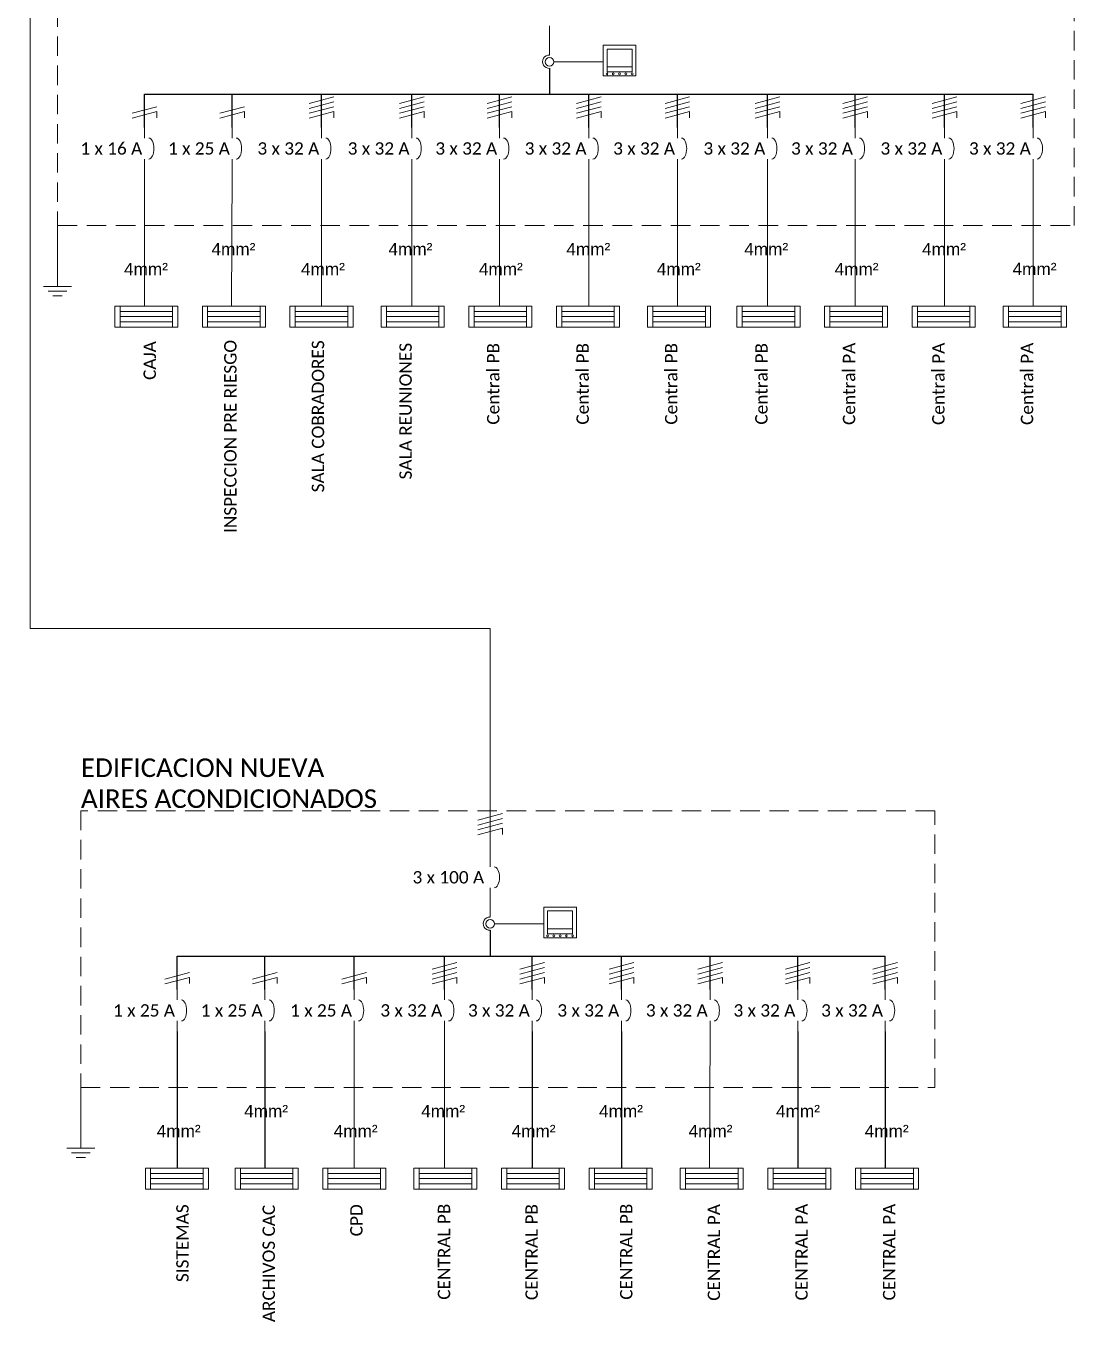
# Model space of a CAD drawing. Header units: inches. Extents: x 53 to 841, y 55 to 416.
# Drawn here: x 341.6 to 476.2, y 71.3 to 237.8 of the extents above; entities that cross this region are included whole.
import ezdxf

# ---------------------------------------------------------------- set-up
doc = ezdxf.new("R2010")
doc.units = ezdxf.units.IN
doc.header["$MEASUREMENT"] = 0
doc.linetypes.add('DASHED', pattern=[0.75, 0.5, -0.25])
for name, color, linetype in [('CONDUIT', 3, 'Continuous'), ('CONECTOR', 7, 'Continuous'), ('ELECTRICIDAD', 7, 'Continuous'), ('HVAC', 7, 'Continuous')]:
    doc.layers.add(name, color=color, linetype=linetype)
doc.styles.get("Standard").update_dxf_attribs({"font": 'arial.ttf'})

msp = doc.modelspace()

# ---------------------------------------------------------------- linework, layer by layer
at = {"lineweight": 13}
for p, q in [((409.42, 233.16), (415.75, 233.16)), ((378.03, 227.82), (381.18, 228.66)), ((389.61, 227.82), (392.77, 228.66)), ((400.86, 227.82), (404.02, 228.66)), ((412.34, 227.82), (415.49, 228.66)), ((423.7, 227.82), (426.86, 228.66)), ((435.29, 227.82), (438.44, 228.66)), ((446.54, 227.82), (449.69, 228.66)), ((458.01, 227.82), (461.17, 228.66)), ((469.38, 227.82), (472.53, 228.66)), ((355.3, 226.55), (358.46, 227.39)), ((355.3, 225.91), (358.46, 226.76)), ((358.46, 226.76), (358.46, 225.95)), ((366.55, 226.55), (369.71, 227.39)), ((366.55, 225.91), (369.71, 226.76)), ((369.71, 226.76), (369.71, 225.95)), ((378.03, 227.18), (381.18, 228.03)), ((378.03, 226.55), (381.18, 227.39)), ((378.03, 225.91), (381.18, 226.76)), ((381.18, 226.76), (381.18, 225.95)), ((389.61, 227.18), (392.77, 228.03)), ((389.61, 226.55), (392.77, 227.39)), ((389.61, 225.91), (392.77, 226.76)), ((392.77, 226.76), (392.77, 225.95)), ((400.86, 227.18), (404.02, 228.03)), ((400.86, 226.55), (404.02, 227.39)), ((400.86, 225.91), (404.02, 226.76)), ((404.02, 226.76), (404.02, 225.95)), ((412.34, 227.18), (415.49, 228.03)), ((412.34, 226.55), (415.49, 227.39)), ((412.34, 225.91), (415.49, 226.76)), ((415.49, 226.76), (415.49, 225.95)), ((423.7, 227.18), (426.86, 228.03)), ((423.7, 226.55), (426.86, 227.39)), ((423.7, 225.91), (426.86, 226.76)), ((426.86, 226.76), (426.86, 225.95)), ((435.29, 227.18), (438.44, 228.03)), ((435.29, 226.55), (438.44, 227.39)), ((435.29, 225.91), (438.44, 226.76)), ((438.44, 226.76), (438.44, 225.95)), ((446.54, 227.18), (449.69, 228.03)), ((446.54, 226.55), (449.69, 227.39)), ((446.54, 225.91), (449.69, 226.76)), ((449.69, 226.76), (449.69, 225.95)), ((458.01, 227.18), (461.17, 228.03)), ((458.01, 226.55), (461.17, 227.39)), ((458.01, 225.91), (461.17, 226.76)), ((461.17, 226.76), (461.17, 225.95)), ((469.38, 227.18), (472.53, 228.03)), ((469.38, 226.55), (472.53, 227.39)), ((469.38, 225.91), (472.53, 226.76)), ((472.53, 226.76), (472.53, 225.95)), ((391.19, 219.32), (391.19, 201.78)), ((402.44, 219.32), (402.44, 201.78)), ((413.92, 219.32), (413.92, 201.78)), ((436.87, 219.32), (436.87, 201.78)), ((448.12, 219.32), (448.12, 201.78)), ((459.59, 219.32), (459.59, 201.78)), ((399.66, 135.78), (402.82, 136.62)), ((399.66, 135.14), (402.82, 135.99)), ((399.66, 134.51), (402.82, 135.36)), ((399.66, 133.88), (402.82, 134.72)), ((402.82, 134.72), (402.82, 133.91)), ((401.79, 122.46), (408.13, 122.46)), ((393.81, 116.63), (396.97, 117.48)), ((393.81, 116), (396.97, 116.84)), ((405.06, 116.63), (408.22, 117.48)), ((405.06, 116), (408.22, 116.84)), ((416.54, 116.63), (419.69, 117.48)), ((416.54, 116), (419.69, 116.84)), ((427.9, 116.63), (431.06, 117.48)), ((427.9, 116), (431.06, 116.84)), ((439.15, 116.63), (442.31, 117.48)), ((439.15, 116), (442.31, 116.84)), ((450.4, 116.63), (453.56, 117.48)), ((450.4, 116), (453.56, 116.84)), ((359.5, 115.36), (362.66, 116.21)), ((359.5, 114.73), (362.66, 115.57)), ((362.66, 115.57), (362.66, 114.77)), ((370.75, 115.36), (373.91, 116.21)), ((370.75, 114.73), (373.91, 115.57)), ((373.91, 115.57), (373.91, 114.77)), ((382.22, 115.36), (385.38, 116.21)), ((382.22, 114.73), (385.38, 115.57)), ((385.38, 115.57), (385.38, 114.77)), ((393.81, 115.36), (396.97, 116.21)), ((393.81, 114.73), (396.97, 115.57)), ((396.97, 115.57), (396.97, 114.77)), ((405.06, 115.36), (408.22, 116.21)), ((405.06, 114.73), (408.22, 115.57)), ((408.22, 115.57), (408.22, 114.77)), ((416.54, 115.36), (419.69, 116.21)), ((416.54, 114.73), (419.69, 115.57)), ((419.69, 115.57), (419.69, 114.77)), ((427.9, 115.36), (431.06, 116.21)), ((427.9, 114.73), (431.06, 115.57)), ((431.06, 115.57), (431.06, 114.77)), ((439.15, 115.36), (442.31, 116.21)), ((439.15, 114.73), (442.31, 115.57)), ((442.31, 115.57), (442.31, 114.77)), ((450.4, 115.36), (453.56, 116.21)), ((450.4, 114.73), (453.56, 115.57)), ((453.56, 115.57), (453.56, 114.77))]:
    msp.add_line(p, q, dxfattribs=at)
for p, q in [((408.87, 232.32), (408.87, 229)), ((356.88, 224.72), (356.88, 229)), ((368.13, 224.72), (368.13, 229)), ((379.6, 224.72), (379.6, 229)), ((391.19, 224.72), (391.19, 229)), ((402.44, 224.72), (402.44, 229)), ((413.92, 224.72), (413.92, 229)), ((425.28, 224.72), (425.28, 229)), ((436.87, 224.72), (436.87, 229)), ((448.12, 224.72), (448.12, 229)), ((459.59, 224.72), (459.59, 229)), ((470.95, 224.72), (470.95, 229)), ((401.24, 121.62), (401.24, 118.3)), ((361.08, 114.02), (361.08, 118.3)), ((372.33, 114.02), (372.33, 118.3)), ((383.8, 114.02), (383.8, 118.3)), ((395.39, 114.02), (395.39, 118.3)), ((406.64, 114.02), (406.64, 118.3)), ((418.12, 114.02), (418.12, 118.3)), ((429.48, 114.02), (429.48, 118.3)), ((440.73, 114.02), (440.73, 118.3)), ((451.98, 114.02), (451.98, 118.3)), ((361.08, 108.62), (361.08, 91.08)), ((372.33, 108.62), (372.33, 91.08)), ((406.64, 108.62), (406.64, 91.08)), ((418.12, 108.62), (418.12, 91.08)), ((440.73, 108.62), (440.73, 91.08)), ((451.98, 108.62), (451.98, 91.08))]:
    msp.add_line(p, q)
at = {"lineweight": 30}
for p, q in [((356.88, 229), (470.95, 229)), ((361.08, 118.3), (451.98, 118.3))]:
    msp.add_line(p, q, dxfattribs=at)
at = {"color": 165, "linetype": 'DASHED', "lineweight": 13, "ltscale": 5}
for points in [[(345.71, 212.12), (476.21, 212.12), (476.21, 247.67), (345.71, 247.67)], [(348.7, 101.42), (458.36, 101.42), (458.36, 136.97), (348.7, 136.97)]]:
    msp.add_lwpolyline(points, close=True, dxfattribs=at)
at = {"lineweight": 13}
for centre in [(408.87, 233.16), (401.24, 122.46)]:
    msp.add_circle(centre, 0.547, dxfattribs=at)
for centre in [(408.83, 233.17), (401.21, 122.47)]:
    msp.add_arc(centre, 0.855, 87.7316, 272.2684, dxfattribs=at)
at = {"layer": 'CONDUIT', "color": 7, "lineweight": 13}
for p, q in [((416.25, 232.51), (419.47, 232.51)), ((408.63, 121.81), (411.84, 121.81))]:
    msp.add_line(p, q, dxfattribs=at)
for points in [[(415.75, 235.3), (419.97, 235.3), (419.97, 231.36), (415.75, 231.36)], [(416.25, 234.8), (419.47, 234.8), (419.47, 231.86), (416.25, 231.86)], [(408.13, 124.6), (412.34, 124.6), (412.34, 120.66), (408.13, 120.66)], [(408.63, 124.1), (411.84, 124.1), (411.84, 121.16), (408.63, 121.16)]]:
    msp.add_lwpolyline(points, close=True, dxfattribs=at)
for centre in [(416.25, 231.61), (417.06, 231.61), (417.86, 231.61), (418.66, 231.61), (419.47, 231.61), (408.63, 120.91), (409.43, 120.91), (410.23, 120.91), (411.03, 120.91), (411.84, 120.91)]:
    msp.add_circle(centre, 0.118, dxfattribs=at)
at = {"layer": 'CONECTOR', "linetype": 'Continuous', "lineweight": 13}
for p, q in [((356.88, 219.32), (356.88, 201.78)), ((368.13, 219.32), (368.04, 201.78)), ((379.6, 219.32), (379.6, 201.78)), ((425.28, 219.32), (425.29, 201.78)), ((470.95, 219.32), (470.96, 201.78)), ((383.8, 108.62), (383.8, 91.08)), ((429.48, 108.62), (429.43, 91.08))]:
    msp.add_line(p, q, dxfattribs=at)
at = {"layer": 'CONECTOR', "color": 140, "linetype": 'Continuous', "lineweight": 13}
msp.add_lwpolyline([(401.24, 131.12), (401.24, 160.38), (342.19, 160.38), (342.19, 285.58), (285.44, 285.58), (285.44, 328.23)], dxfattribs=at)
at = {"layer": 'CONECTOR', "linetype": 'Continuous', "lineweight": 13}
for points in [[(408.87, 234.03), (408.87, 236.42)], [(408.87, 234.03), (408.87, 236.42)], [(408.87, 234.03), (408.87, 236.42)], [(408.87, 234.03), (408.87, 236.42)], [(408.87, 234.03), (408.87, 236.42)], [(408.87, 234.03), (408.87, 236.42)], [(408.87, 234.03), (408.87, 236.42)], [(408.87, 234.03), (408.87, 236.42)], [(408.87, 234.03), (408.87, 236.42)], [(408.87, 234.03), (408.87, 236.42)], [(408.87, 234.03), (408.87, 236.42)], [(408.87, 234.03), (408.87, 236.42)], [(408.87, 234.03), (408.87, 236.42)], [(408.87, 234.03), (408.87, 236.42)], [(408.87, 234.03), (408.87, 236.42)], [(408.87, 234.03), (408.87, 236.42)], [(401.24, 123.33), (401.24, 125.72)], [(401.24, 123.33), (401.24, 125.72)], [(401.24, 123.33), (401.24, 125.72)], [(401.24, 123.33), (401.24, 125.72)], [(401.24, 123.33), (401.24, 125.72)], [(401.24, 123.33), (401.24, 125.72)], [(401.24, 123.33), (401.24, 125.72)], [(401.24, 123.33), (401.24, 125.72)], [(401.24, 123.33), (401.24, 125.72)], [(395.39, 108.62), (395.39, 104.33), (395.39, 104.33), (395.39, 91.08)]]:
    msp.add_lwpolyline(points, dxfattribs=at)
at = {"layer": 'ELECTRICIDAD', "linetype": 'Continuous', "lineweight": 13}
for p, q in [((408.87, 237.77), (408.87, 236.42)), ((356.88, 224.72), (356.88, 223.37)), ((368.13, 224.72), (368.13, 223.37)), ((379.6, 224.72), (379.6, 223.37)), ((391.19, 224.72), (391.19, 223.37)), ((402.44, 224.72), (402.44, 223.37)), ((413.92, 224.72), (413.92, 223.37)), ((425.28, 224.72), (425.28, 223.37)), ((436.87, 224.72), (436.87, 223.37)), ((448.12, 224.72), (448.12, 223.37)), ((459.59, 224.72), (459.59, 223.37)), ((470.95, 224.72), (470.95, 223.37)), ((356.88, 220.67), (356.88, 219.32)), ((368.13, 220.67), (368.13, 219.32)), ((379.6, 220.67), (379.6, 219.32)), ((391.19, 220.67), (391.19, 219.32)), ((402.44, 220.67), (402.44, 219.32)), ((413.92, 220.67), (413.92, 219.32)), ((425.28, 220.67), (425.28, 219.32)), ((436.87, 220.67), (436.87, 219.32)), ((448.12, 220.67), (448.12, 219.32)), ((459.59, 220.67), (459.59, 219.32)), ((470.95, 220.67), (470.95, 219.32)), ((401.24, 131.12), (401.24, 129.77)), ((401.24, 127.07), (401.24, 125.72)), ((361.08, 114.02), (361.08, 112.67)), ((372.33, 114.02), (372.33, 112.67)), ((383.8, 114.02), (383.8, 112.67)), ((395.39, 114.02), (395.39, 112.67)), ((406.64, 114.02), (406.64, 112.67)), ((418.12, 114.02), (418.12, 112.67)), ((429.48, 114.02), (429.48, 112.67)), ((440.73, 114.02), (440.73, 112.67)), ((451.98, 114.02), (451.98, 112.67)), ((361.08, 109.97), (361.08, 108.62)), ((372.33, 109.97), (372.33, 108.62)), ((383.8, 109.97), (383.8, 108.62)), ((395.39, 109.97), (395.39, 108.62)), ((406.64, 109.97), (406.64, 108.62)), ((418.12, 109.97), (418.12, 108.62)), ((429.48, 109.97), (429.48, 108.62)), ((440.73, 109.97), (440.73, 108.62)), ((451.98, 109.97), (451.98, 108.62))]:
    msp.add_line(p, q, dxfattribs=at)
at = {"layer": 'ELECTRICIDAD', "color": 118, "linetype": 'Continuous', "lineweight": 13}
for p, q in [((345.71, 212.12), (345.71, 204.32)), ((343.91, 204.32), (347.51, 204.32)), ((344.51, 203.72), (346.91, 203.72)), ((345.11, 203.12), (346.31, 203.12)), ((348.7, 101.42), (348.7, 93.62)), ((346.9, 93.62), (350.5, 93.62)), ((347.5, 93.02), (349.9, 93.02)), ((348.1, 92.42), (349.3, 92.42))]:
    msp.add_line(p, q, dxfattribs=at)
at = {"layer": 'ELECTRICIDAD', "linetype": 'Continuous', "lineweight": 13}
for centre, start_param, end_param in [((357.41, 222.02), 1.570796, 3.141593), ((368.66, 222.02), 1.570796, 3.141593), ((380.14, 222.02), 1.570796, 3.141593), ((391.73, 222.02), 1.570796, 3.141593), ((402.98, 222.02), 1.570796, 3.141593), ((414.45, 222.02), 1.570796, 3.141593), ((425.81, 222.02), 1.570796, 3.141593), ((437.4, 222.02), 1.570796, 3.141593), ((448.65, 222.02), 1.570796, 3.141593), ((460.13, 222.02), 1.570796, 3.141593), ((471.49, 222.02), 1.570796, 3.141593), ((357.41, 222.02), 0, 1.570796), ((368.66, 222.02), 0, 1.570796), ((380.14, 222.02), 0, 1.570796), ((391.73, 222.02), 0, 1.570796), ((402.98, 222.02), 0, 1.570796), ((414.45, 222.02), 0, 1.570796), ((425.81, 222.02), 0, 1.570796), ((437.4, 222.02), 0, 1.570796), ((448.65, 222.02), 0, 1.570796), ((460.13, 222.02), 0, 1.570796), ((471.49, 222.02), 0, 1.570796), ((401.77, 128.42), 1.570796, 3.141593), ((401.77, 128.42), 0, 1.570796), ((361.61, 111.32), 1.570796, 3.141593), ((372.86, 111.32), 1.570796, 3.141593), ((384.34, 111.32), 1.570796, 3.141593), ((395.92, 111.32), 1.570796, 3.141593), ((407.17, 111.32), 1.570796, 3.141593), ((418.65, 111.32), 1.570796, 3.141593), ((430.01, 111.32), 1.570796, 3.141593), ((441.26, 111.32), 1.570796, 3.141593), ((452.51, 111.32), 1.570796, 3.141593), ((361.61, 111.32), 0, 1.570796), ((372.86, 111.32), 0, 1.570796), ((384.34, 111.32), 0, 1.570796), ((395.92, 111.32), 0, 1.570796), ((407.17, 111.32), 0, 1.570796), ((418.65, 111.32), 0, 1.570796), ((430.01, 111.32), 0, 1.570796), ((441.26, 111.32), 0, 1.570796), ((452.51, 111.32), 0, 1.570796)]:
    msp.add_ellipse(centre, major_axis=(0, -1.35), ratio=0.5, start_param=start_param, end_param=end_param, dxfattribs=at)
at = {"layer": 'HVAC', "color": 7, "linetype": 'Continuous', "lineweight": 13}
for p, q in [((353.73, 201.78), (353.73, 199.08)), ((360.48, 201.78), (360.48, 199.08)), ((364.98, 201.78), (364.98, 199.08)), ((371.73, 201.78), (371.73, 199.08)), ((376.23, 201.78), (376.23, 199.08)), ((382.98, 201.78), (382.98, 199.08)), ((387.93, 201.78), (387.93, 199.08)), ((394.68, 201.78), (394.68, 199.08)), ((399.18, 201.78), (399.18, 199.08)), ((405.93, 201.78), (405.93, 199.08)), ((410.43, 201.78), (410.43, 199.08)), ((417.18, 201.78), (417.18, 199.08)), ((422.13, 201.78), (422.13, 199.08)), ((428.88, 201.78), (428.88, 199.08)), ((433.6, 201.78), (433.6, 199.08)), ((440.35, 201.78), (440.35, 199.08)), ((444.85, 201.78), (444.85, 199.08)), ((451.6, 201.78), (451.6, 199.08)), ((456.1, 201.78), (456.1, 199.08)), ((462.85, 201.78), (462.85, 199.08)), ((467.8, 201.78), (467.8, 199.08)), ((474.55, 201.78), (474.55, 199.08)), ((353.73, 201.1), (360.48, 201.1)), ((353.73, 200.43), (360.48, 200.43)), ((364.98, 201.1), (371.73, 201.1)), ((364.98, 200.43), (371.73, 200.43)), ((376.23, 201.1), (382.98, 201.1)), ((376.23, 200.43), (382.98, 200.43)), ((387.93, 201.1), (394.68, 201.1)), ((387.93, 200.43), (394.68, 200.43)), ((399.18, 201.1), (405.93, 201.1)), ((399.18, 200.43), (405.93, 200.43)), ((410.43, 201.1), (417.18, 201.1)), ((410.43, 200.43), (417.18, 200.43)), ((422.13, 201.1), (428.88, 201.1)), ((422.13, 200.43), (428.88, 200.43)), ((433.6, 201.1), (440.35, 201.1)), ((433.6, 200.43), (440.35, 200.43)), ((444.85, 201.1), (451.6, 201.1)), ((444.85, 200.43), (451.6, 200.43)), ((456.1, 201.1), (462.85, 201.1)), ((456.1, 200.43), (462.85, 200.43)), ((467.8, 201.1), (474.55, 201.1)), ((467.8, 200.43), (474.55, 200.43)), ((353.73, 199.75), (360.48, 199.75)), ((364.98, 199.75), (371.73, 199.75)), ((376.23, 199.75), (382.98, 199.75)), ((387.93, 199.75), (394.68, 199.75)), ((399.18, 199.75), (405.93, 199.75)), ((410.43, 199.75), (417.18, 199.75)), ((422.13, 199.75), (428.88, 199.75)), ((433.6, 199.75), (440.35, 199.75)), ((444.85, 199.75), (451.6, 199.75)), ((456.1, 199.75), (462.85, 199.75)), ((467.8, 199.75), (474.55, 199.75)), ((357.66, 91.08), (357.66, 88.38)), ((357.66, 90.4), (364.41, 90.4)), ((364.41, 91.08), (364.41, 88.38)), ((369.18, 91.08), (369.18, 88.38)), ((369.18, 90.4), (375.93, 90.4)), ((375.93, 91.08), (375.93, 88.38)), ((380.43, 91.08), (380.43, 88.38)), ((380.43, 90.4), (387.18, 90.4)), ((387.18, 91.08), (387.18, 88.38)), ((392.13, 91.08), (392.13, 88.38)), ((392.13, 90.4), (398.88, 90.4)), ((398.88, 91.08), (398.88, 88.38)), ((403.38, 91.08), (403.38, 88.38)), ((403.38, 90.4), (410.13, 90.4)), ((410.13, 91.08), (410.13, 88.38)), ((414.63, 91.08), (414.63, 88.38)), ((414.63, 90.4), (421.38, 90.4)), ((421.38, 91.08), (421.38, 88.38)), ((426.33, 91.08), (426.33, 88.38)), ((426.33, 90.4), (433.08, 90.4)), ((433.08, 91.08), (433.08, 88.38)), ((437.58, 91.08), (437.58, 88.38)), ((437.58, 90.4), (444.33, 90.4)), ((444.33, 91.08), (444.33, 88.38)), ((448.83, 91.08), (448.83, 88.38)), ((448.83, 90.4), (455.58, 90.4)), ((455.58, 91.08), (455.58, 88.38)), ((357.66, 89.73), (364.41, 89.73)), ((357.66, 89.05), (364.41, 89.05)), ((369.18, 89.73), (375.93, 89.73)), ((369.18, 89.05), (375.93, 89.05)), ((380.43, 89.73), (387.18, 89.73)), ((380.43, 89.05), (387.18, 89.05)), ((392.13, 89.73), (398.88, 89.73)), ((392.13, 89.05), (398.88, 89.05)), ((403.38, 89.73), (410.13, 89.73)), ((403.38, 89.05), (410.13, 89.05)), ((414.63, 89.73), (421.38, 89.73)), ((414.63, 89.05), (421.38, 89.05)), ((426.33, 89.73), (433.08, 89.73)), ((426.33, 89.05), (433.08, 89.05)), ((437.58, 89.73), (444.33, 89.73)), ((437.58, 89.05), (444.33, 89.05)), ((448.83, 89.73), (455.58, 89.73)), ((448.83, 89.05), (455.58, 89.05))]:
    msp.add_line(p, q, dxfattribs=at)
for points in [[(353.05, 199.08), (361.15, 199.08), (361.15, 201.78), (353.05, 201.78)], [(364.3, 199.08), (372.4, 199.08), (372.4, 201.78), (364.3, 201.78)], [(375.55, 199.08), (383.65, 199.08), (383.65, 201.78), (375.55, 201.78)], [(387.25, 199.08), (395.35, 199.08), (395.35, 201.78), (387.25, 201.78)], [(398.5, 199.08), (406.6, 199.08), (406.6, 201.78), (398.5, 201.78)], [(409.75, 199.08), (417.85, 199.08), (417.85, 201.78), (409.75, 201.78)], [(421.45, 199.08), (429.55, 199.08), (429.55, 201.78), (421.45, 201.78)], [(432.93, 199.08), (441.03, 199.08), (441.03, 201.78), (432.93, 201.78)], [(444.18, 199.08), (452.28, 199.08), (452.28, 201.78), (444.18, 201.78)], [(455.43, 199.08), (463.53, 199.08), (463.53, 201.78), (455.43, 201.78)], [(467.13, 199.08), (475.23, 199.08), (475.23, 201.78), (467.13, 201.78)], [(356.98, 88.38), (365.08, 88.38), (365.08, 91.08), (356.98, 91.08)], [(368.5, 88.38), (376.6, 88.38), (376.6, 91.08), (368.5, 91.08)], [(379.75, 88.38), (387.85, 88.38), (387.85, 91.08), (379.75, 91.08)], [(391.45, 88.38), (399.55, 88.38), (399.55, 91.08), (391.45, 91.08)], [(402.7, 88.38), (410.8, 88.38), (410.8, 91.08), (402.7, 91.08)], [(413.95, 88.38), (422.05, 88.38), (422.05, 91.08), (413.95, 91.08)], [(425.65, 88.38), (433.75, 88.38), (433.75, 91.08), (425.65, 91.08)], [(436.9, 88.38), (445, 88.38), (445, 91.08), (436.9, 91.08)], [(448.15, 88.38), (456.25, 88.38), (456.25, 91.08), (448.15, 91.08)]]:
    msp.add_lwpolyline(points, close=True, dxfattribs=at)

# ---------------------------------------------------------------- texts
at = {"char_height": 1.58, "attachment_point": 1}
for insert in [(365.47, 209.89), (388.19, 209.89), (411.03, 209.89), (433.87, 209.89), (456.7, 209.89), (354.24, 207.33), (376.96, 207.33), (399.8, 207.33), (422.64, 207.33), (445.47, 207.33), (468.32, 207.34), (369.66, 99.19), (392.39, 99.19), (415.23, 99.19), (437.95, 99.19), (358.44, 96.63), (381.16, 96.63), (404, 96.63), (426.72, 96.63), (449.34, 96.63)]:
    msp.add_mtext_dynamic_manual_height_columns('4mm²', width=5.1385, gutter_width=1, heights=[-1.58], dxfattribs=dict(at, insert=insert))
at = {"lineweight": 13, "char_height": 1.4287, "attachment_point": 5, "rotation": 90}
for s, insert, width in [('{\\fCalibri|b0|i0|c0|p34;\\H1.1111x;\\C7;CAJA}', (357.55, 194.79), 29.9775), ('{\\fCalibri|b0|i0|c0|p34;\\H1.1111x;\\C7;INSPECCION PRE RIESGO}', (367.9, 185.04), 29.7804), ('{\\fCalibri|b0|i0|c0|p34;\\H1.1111x;\\C7;SALA COBRADORES}', (379.15, 187.63), 30.3005), ('{\\fCalibri|b0|i0|c0|p34;\\H1.1111x;\\C7;SALA REUNIONES}', (390.4, 188.29), 27.7003), ('{\\fCalibri|b0|i0|c0|p34;\\H1.1111x;\\C7;Central PB}', (401.65, 191.8), 30.3005), ('{\\fCalibri|b0|i0|c0|p34;\\H1.1111x;\\C7;Central PB}', (413.13, 191.8), 30.3005), ('{\\fCalibri|b0|i0|c0|p34;\\H1.1111x;\\C7;Central PB}', (424.5, 191.8), 30.3005), ('{\\fCalibri|b0|i0|c0|p34;\\H1.1111x;\\C7;Central PB}', (436.08, 191.8), 30.3005), ('{\\fCalibri|b0|i0|c0|p34;\\H1.1111x;\\C7;Central PA}', (447.33, 191.8), 30.3005), ('{\\fCalibri|b0|i0|c0|p34;\\H1.1111x;\\C7;Central PA}', (458.8, 191.8), 30.3005), ('{\\fCalibri|b0|i0|c0|p34;\\H1.1111x;\\C7;Central PA}', (470.18, 191.8), 30.3005), ('{\\fCalibri|b0|i0|c0|p34;\\H1.1111x;\\C7;SISTEMAS}', (361.75, 81.43), 31.0767), ('{\\fCalibri|b0|i0|c0|p34;\\H1.1111x;\\C7;ARCHIVOS CAC}', (372.83, 78.83), 33.776), ('{\\fCalibri|b0|i0|c0|p34;\\H1.1111x;\\C7;CPD}', (384.08, 84.38), 29.2767), ('{\\fCalibri|b0|i0|c0|p34;\\H1.1111x;\\C7;CENTRAL PB}', (395.33, 80.34), 28.7425), ('{\\fCalibri|b0|i0|c0|p34;\\H1.1111x;\\C7;CENTRAL PB}', (406.58, 80.29), 30.3172), ('{\\fCalibri|b0|i0|c0|p34;\\H1.1111x;\\C7;CENTRAL PB}', (418.73, 80.34), 30.3172), ('{\\fCalibri|b0|i0|c0|p34;\\H1.1111x;\\C7;CENTRAL PA}', (429.98, 80.25), 29.6425), ('{\\fCalibri|b0|i0|c0|p34;\\H1.1111x;\\C7;CENTRAL PA}', (441.23, 80.29), 25.9867), ('{\\fCalibri|b0|i0|c0|p34;\\H1.1111x;\\C7;CENTRAL PA}', (452.48, 80.29), 26.9709)]:
    msp.add_mtext(s, dxfattribs=dict(at, insert=insert, width=width))
at = {"lineweight": 13, "insert": (348.71, 140.5), "char_height": 2.1431, "width": 41.339, "attachment_point": 4}
msp.add_mtext('{\\fCalibri|b0|i0|c0|p34;\\H1.1111x;\\C10;EDIFICACION NUEVA \\PAIRES ACONDICIONADOS}', dxfattribs=at)
at = {"layer": 'ELECTRICIDAD', "lineweight": 13, "char_height": 1.4287, "attachment_point": 5}
for s, insert, width in [('{\\fCalibri|b0|i0|c0|p34;\\H1.1111x;\\C7;1 x 16 A}', (352.61, 222.02), 16.0315), ('{\\fCalibri|b0|i0|c0|p34;\\H1.1111x;\\C7;1 x 25 A}', (363.86, 222.02), 16.0315), ('{\\fCalibri|b0|i0|c0|p34;\\H1.1111x;\\C7;3 x 32 A}', (375.34, 222.02), 16.0315), ('{\\fCalibri|b0|i0|c0|p34;\\H1.1111x;\\C7;3 x 32 A}', (386.93, 222.02), 16.0315), ('{\\fCalibri|b0|i0|c0|p34;\\H1.1111x;\\C7;3 x 32 A}', (398.18, 222.02), 16.0315), ('{\\fCalibri|b0|i0|c0|p34;\\H1.1111x;\\C7;3 x 32 A}', (409.65, 222.02), 16.0315), ('{\\fCalibri|b0|i0|c0|p34;\\H1.1111x;\\C7;3 x 32 A}', (421.01, 222.02), 16.0315), ('{\\fCalibri|b0|i0|c0|p34;\\H1.1111x;\\C7;3 x 32 A}', (432.6, 222.02), 16.0315), ('{\\fCalibri|b0|i0|c0|p34;\\H1.1111x;\\C7;3 x 32 A}', (443.85, 222.02), 16.0315), ('{\\fCalibri|b0|i0|c0|p34;\\H1.1111x;\\C7;3 x 32 A}', (455.33, 222.02), 16.0315), ('{\\fCalibri|b0|i0|c0|p34;\\H1.1111x;\\C7;3 x 32 A}', (466.69, 222.02), 16.0315), ('{\\fCalibri|b0|i0|c0|p34;\\H1.1111x;\\C7;3 x 100 A}', (395.88, 128.42), 10.8391), ('{\\fCalibri|b0|i0|c0|p34;\\H1.1111x;\\C7;1 x 25 A}', (356.81, 111.32), 16.0315), ('{\\fCalibri|b0|i0|c0|p34;\\H1.1111x;\\C7;1 x 25 A}', (368.06, 111.32), 16.0315), ('{\\fCalibri|b0|i0|c0|p34;\\H1.1111x;\\C7;1 x 25 A}', (379.54, 111.32), 16.0315), ('{\\fCalibri|b0|i0|c0|p34;\\H1.1111x;\\C7;3 x 32 A}', (391.12, 111.32), 16.0315), ('{\\fCalibri|b0|i0|c0|p34;\\H1.1111x;\\C7;3 x 32 A}', (402.37, 111.32), 16.0315), ('{\\fCalibri|b0|i0|c0|p34;\\H1.1111x;\\C7;3 x 32 A}', (413.85, 111.32), 16.0315), ('{\\fCalibri|b0|i0|c0|p34;\\H1.1111x;\\C7;3 x 32 A}', (425.21, 111.32), 16.0315), ('{\\fCalibri|b0|i0|c0|p34;\\H1.1111x;\\C7;3 x 32 A}', (436.46, 111.32), 16.0315), ('{\\fCalibri|b0|i0|c0|p34;\\H1.1111x;\\C7;3 x 32 A}', (447.71, 111.32), 16.0315)]:
    msp.add_mtext(s, dxfattribs=dict(at, insert=insert, width=width))

doc.saveas('drawing.dxf')
